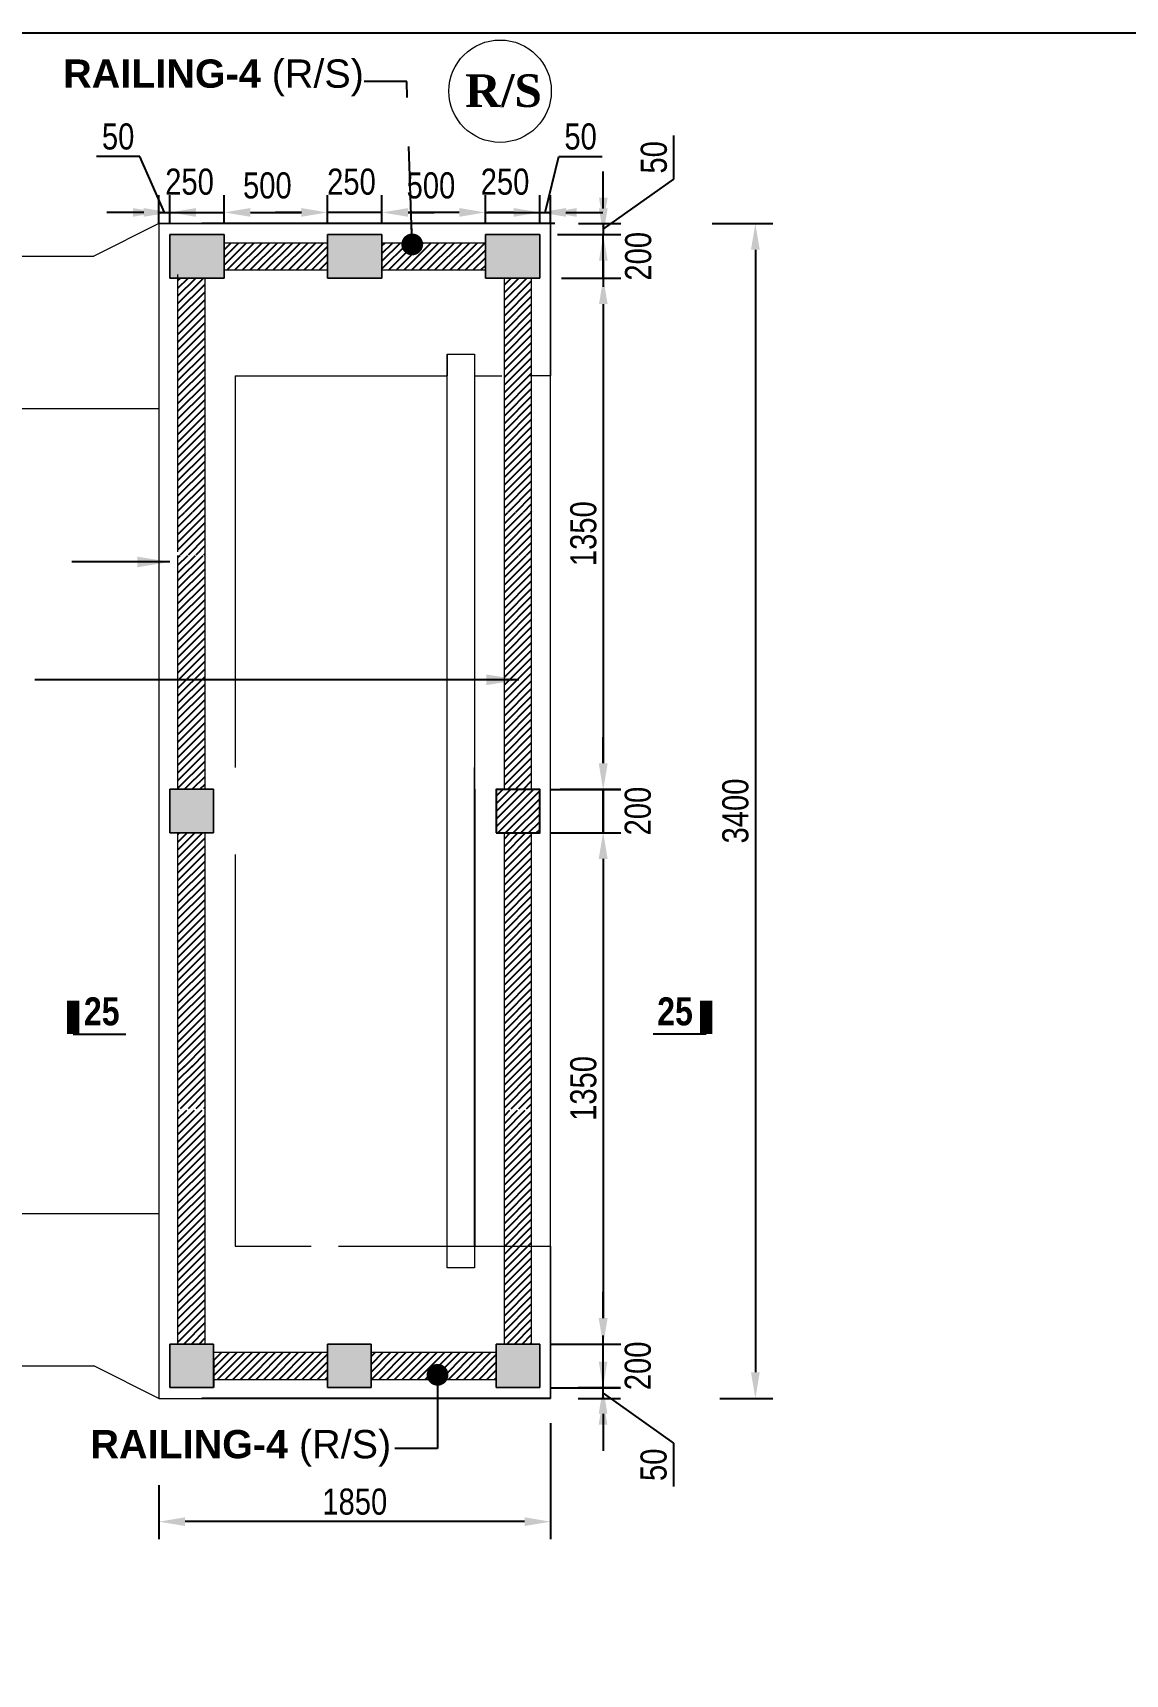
# Model space of a CAD drawing. Extents: x -426260 to 2055400, y -4304674 to -305611.
# Drawn here: x 1133906 to 1138926, y -1909429 to -1901885 of the extents above; entities that cross this region are included whole.
import ezdxf

# ---------------------------------------------------------------- set-up
doc = ezdxf.new("R2010")
doc.units = 0
doc.header["$LTSCALE"] = 300
doc.header["$MEASUREMENT"] = 0
doc.header["$PDMODE"] = 3
doc.linetypes.add('DASHED', pattern=[0.75, 0.5, -0.25])
doc.linetypes.add('DASHED2', pattern=[9.525, 6.35, -3.175])
doc.layers.get('0').update_dxf_attribs({"linetype": 'CONTINUOUS'})
doc.layers.get('DEFPOINTS').update_dxf_attribs({"linetype": 'CONTINUOUS'})
for name, color, linetype, lineweight in [('Dim', 7, 'CONTINUOUS', 9), ('Dimension', 8, 'CONTINUOUS', 18), ('Railing', 8, 'CONTINUOUS', 0), ('Ralling', 5, 'CONTINUOUS', 18), ('slop', 8, 'CONTINUOUS', 9)]:
    doc.layers.add(name, color=color, linetype=linetype, lineweight=lineweight)
for name, color, linetype in [('DOTTED', 240, 'DASHED2'), ('LINE', 7, 'CONTINUOUS'), ('TEXT', 10, 'CONTINUOUS')]:
    doc.layers.add(name, color=color, linetype=linetype)
doc.styles.add('1-2', font='arial.ttf')
doc.styles.add('Arial', font='arial.ttf')
doc.styles.add('DIM', font='isocp3.shx')
doc.styles.add('SH-T2', font='arial.ttf', dxfattribs={"width": 0.8})
doc.styles.add('style1', font='times.ttf')
doc.styles.add('text', font='ARIALN.TTF', dxfattribs={"height": 1.6})
doc.dimstyles.new('dim_50', dxfattribs={"dimtxt": 100, "dimasz": 100, "dimexe": 50, "dimexo": 30, "dimgap": 30, "dimtad": 1, "dimdec": 0, "dimzin": 0, "dimdsep": 46, "dimtxsty": 'DIM', "dimcen": 0.09, "dimclrd": 5, "dimclre": 5, "dimclrt": 7, "dimadec": 0, "dimazin": 0, "dimtfac": 1, "dimtdec": 0, "dimtmove": 0, "dimatfit": 3, "dimfxl": 1, "dimtolj": 1, "dimtzin": 0, "dimarcsym": 1})
doc.dimstyles.get("Standard").update_dxf_attribs({"dimtxt": 75, "dimasz": 75, "dimexe": 60, "dimexo": 60, "dimgap": 100, "dimtad": 1, "dimdec": 0, "dimzin": 0, "dimdsep": 46, "dimtxsty": 'style1', "dimcen": 0.09, "dimclrd": 5, "dimclre": 5, "dimadec": 0, "dimazin": 0, "dimtfac": 1, "dimtdec": 0, "dimtofl": 0, "dimtmove": 0, "dimatfit": 3, "dimfxl": 1, "dimtolj": 1, "dimtzin": 0, "dimarcsym": 0})
pattern_1 = [(45, (-1575873.325, -24452.87), (-17.67766953, 17.67766953), [])]
pattern_2 = [(45, (-1575873.325, -26997.561), (-17.67766953, 17.67766953), [])]

# ---------------------------------------------------------------- blocks, each defined once
blk = doc.blocks.new('sec')
at = {"layer": 'TEXT', "color": 5, "const_width": 200}
blk.add_lwpolyline([(0, 0), (0, 537)], dxfattribs=at)
at = {"layer": 'TEXT', "color": 5}
blk.add_lwpolyline([(0, 0), (-848, 0)], dxfattribs=at)
blk = doc.blocks.new('*D688')
at = {"layer": 'DEFPOINTS', "color": 0, "transparency": 16777216}
for p in [(1136235.5, -1902710.4), (1135985.5, -1902812.5), (1136235.5, -1902812)]:
    blk.add_point(p, dxfattribs=at)
at = {"layer": 'LINE', "color": 5, "lineweight": -2, "transparency": 16777216}
for p, q in [((1135985.5, -1902762.5), (1135985.5, -1902630.4)), ((1136235.5, -1902762), (1136235.5, -1902630.4)), ((1135865.5, -1902710.4), (1135745.5, -1902710.4)), ((1135985.5, -1902710.4), (1136235.5, -1902710.4)), ((1136355.5, -1902710.4), (1136475.5, -1902710.4))]:
    blk.add_line(p, q, dxfattribs=at)
at = {"layer": 'LINE', "color": 5, "transparency": 16777216}
for points in [[(1135865.5, -1902690.4), (1135865.5, -1902730.4), (1135985.5, -1902710.4)], [(1136355.5, -1902690.4), (1136355.5, -1902730.4), (1136235.5, -1902710.4)]]:
    blk.add_solid(points, dxfattribs=at)
at = {"layer": 'LINE', "color": 7, "transparency": 16777216, "insert": (1136076, -1902569.8), "char_height": 120, "attachment_point": 5, "style": 'SH-T2'}
blk.add_mtext('\\A1;250', dxfattribs=at)
blk = doc.blocks.new('*D689')
at = {"layer": 'DEFPOINTS', "color": 0, "transparency": 16777216}
for p in [(1135510.5, -1902710.4), (1135510.5, -1902812.5), (1135985.5, -1902812.5)]:
    blk.add_point(p, dxfattribs=at)
at = {"layer": 'LINE', "color": 5, "lineweight": -2, "transparency": 16777216}
for p, q in [((1135510.5, -1902762.5), (1135510.5, -1902630.4)), ((1135985.5, -1902762.5), (1135985.5, -1902630.4)), ((1135865.5, -1902710.4), (1135630.5, -1902710.4))]:
    blk.add_line(p, q, dxfattribs=at)
at = {"layer": 'LINE', "color": 5, "transparency": 16777216}
for points in [[(1135630.5, -1902690.4), (1135630.5, -1902730.4), (1135510.5, -1902710.4)], [(1135865.5, -1902690.4), (1135865.5, -1902730.4), (1135985.5, -1902710.4)]]:
    blk.add_solid(points, dxfattribs=at)
at = {"layer": 'LINE', "color": 7, "transparency": 16777216, "insert": (1135735.4, -1902587), "char_height": 120, "attachment_point": 5, "style": 'SH-T2'}
blk.add_mtext('\\A1;500', dxfattribs=at)
blk = doc.blocks.new('*D690')
at = {"layer": 'DEFPOINTS', "color": 0, "transparency": 16777216}
for p in [(1135260.5, -1902710.4), (1135260.5, -1902812), (1135510.5, -1902812.5)]:
    blk.add_point(p, dxfattribs=at)
at = {"layer": 'LINE', "color": 5, "lineweight": -2, "transparency": 16777216}
for p, q in [((1135260.5, -1902762), (1135260.5, -1902630.4)), ((1135510.5, -1902762.5), (1135510.5, -1902630.4)), ((1135140.5, -1902710.4), (1135020.5, -1902710.4)), ((1135510.5, -1902710.4), (1135260.5, -1902710.4)), ((1135630.5, -1902710.4), (1135750.5, -1902710.4))]:
    blk.add_line(p, q, dxfattribs=at)
at = {"layer": 'LINE', "color": 5, "transparency": 16777216}
for points in [[(1135140.5, -1902690.4), (1135140.5, -1902730.4), (1135260.5, -1902710.4)], [(1135630.5, -1902690.4), (1135630.5, -1902730.4), (1135510.5, -1902710.4)]]:
    blk.add_solid(points, dxfattribs=at)
at = {"layer": 'LINE', "color": 7, "transparency": 16777216, "insert": (1135370.1, -1902569.8), "char_height": 120, "attachment_point": 5, "style": 'SH-T2'}
blk.add_mtext('\\A1;250', dxfattribs=at)
blk = doc.blocks.new('*D691')
at = {"layer": 'DEFPOINTS', "color": 0, "transparency": 16777216}
for p in [(1135260.5, -1902710.4), (1134785.5, -1902812.5), (1135260.5, -1902812.5)]:
    blk.add_point(p, dxfattribs=at)
at = {"layer": 'LINE', "color": 5, "lineweight": -2, "transparency": 16777216}
for p, q in [((1134785.5, -1902762.5), (1134785.5, -1902630.4)), ((1135260.5, -1902762.5), (1135260.5, -1902630.4)), ((1134905.5, -1902710.4), (1135140.5, -1902710.4))]:
    blk.add_line(p, q, dxfattribs=at)
at = {"layer": 'LINE', "color": 5, "transparency": 16777216}
for points in [[(1134905.5, -1902690.4), (1134905.5, -1902730.4), (1134785.5, -1902710.4)], [(1135140.5, -1902690.4), (1135140.5, -1902730.4), (1135260.5, -1902710.4)]]:
    blk.add_solid(points, dxfattribs=at)
at = {"layer": 'LINE', "color": 7, "transparency": 16777216, "insert": (1134983.6, -1902587), "char_height": 120, "attachment_point": 5, "style": 'SH-T2'}
blk.add_mtext('\\A1;500', dxfattribs=at)
blk = doc.blocks.new('*D692')
at = {"layer": 'DEFPOINTS', "color": 0, "transparency": 16777216}
for p in [(1134785.5, -1902710.4), (1134535.5, -1902812.5), (1134785.5, -1902812)]:
    blk.add_point(p, dxfattribs=at)
at = {"layer": 'LINE', "color": 5, "lineweight": -2, "transparency": 16777216}
for p, q in [((1134535.5, -1902762.5), (1134535.5, -1902630.4)), ((1134785.5, -1902762), (1134785.5, -1902630.4)), ((1134415.5, -1902710.4), (1134295.5, -1902710.4)), ((1134535.5, -1902710.4), (1134785.5, -1902710.4)), ((1134905.5, -1902710.4), (1135025.5, -1902710.4))]:
    blk.add_line(p, q, dxfattribs=at)
at = {"layer": 'LINE', "color": 5, "transparency": 16777216}
for points in [[(1134415.5, -1902690.4), (1134415.5, -1902730.4), (1134535.5, -1902710.4)], [(1134905.5, -1902690.4), (1134905.5, -1902730.4), (1134785.5, -1902710.4)]]:
    blk.add_solid(points, dxfattribs=at)
at = {"layer": 'LINE', "color": 7, "transparency": 16777216, "insert": (1134626, -1902569.8), "char_height": 120, "attachment_point": 5, "style": 'SH-T2'}
blk.add_mtext('\\A1;250', dxfattribs=at)
blk = doc.blocks.new('*D693')
at = {"layer": 'DEFPOINTS', "color": 0, "transparency": 16777216}
for p in [(1136235.5, -1905362.3), (1136279.7, -1905562), (1136526.4, -1905562)]:
    blk.add_point(p, dxfattribs=at)
at = {"layer": 'LINE', "color": 5, "lineweight": -2, "transparency": 16777216}
for p, q in [((1136526.4, -1905242.3), (1136526.4, -1905122.3)), ((1136285.5, -1905362.3), (1136606.4, -1905362.3)), ((1136526.4, -1905362.3), (1136526.4, -1905562)), ((1136329.7, -1905562), (1136606.4, -1905562)), ((1136526.4, -1905682), (1136526.4, -1905802))]:
    blk.add_line(p, q, dxfattribs=at)
at = {"layer": 'LINE', "color": 5, "transparency": 16777216}
for points in [[(1136506.4, -1905242.3), (1136546.4, -1905242.3), (1136526.4, -1905362.3)], [(1136506.4, -1905682), (1136546.4, -1905682), (1136526.4, -1905562)]]:
    blk.add_solid(points, dxfattribs=at)
at = {"layer": 'LINE', "color": 7, "transparency": 16777216, "insert": (1136686.7, -1905462), "char_height": 120, "attachment_point": 5, "rotation": 90, "style": 'SH-T2'}
blk.add_mtext('\\A1;200', dxfattribs=at)
blk = doc.blocks.new('*D694')
at = {"layer": 'DEFPOINTS', "color": 0, "transparency": 16777216}
for p in [(1136279.7, -1905362), (1136526.4, -1905362), (1136235.5, -1905562.3)]:
    blk.add_point(p, dxfattribs=at)
at = {"layer": 'LINE', "color": 5, "lineweight": -2, "transparency": 16777216}
for p, q in [((1136526.4, -1905242), (1136526.4, -1905122)), ((1136329.7, -1905362), (1136606.4, -1905362)), ((1136526.4, -1905562.3), (1136526.4, -1905362)), ((1136285.5, -1905562.3), (1136606.4, -1905562.3)), ((1136526.4, -1905682.3), (1136526.4, -1905802.3))]:
    blk.add_line(p, q, dxfattribs=at)
at = {"layer": 'LINE', "color": 5, "transparency": 16777216}
for points in [[(1136506.4, -1905242), (1136546.4, -1905242), (1136526.4, -1905362)], [(1136506.4, -1905682.3), (1136546.4, -1905682.3), (1136526.4, -1905562.3)]]:
    blk.add_solid(points, dxfattribs=at)
at = {"layer": 'LINE', "color": 7, "transparency": 16777216, "insert": (1136686.7, -1905462), "char_height": 120, "attachment_point": 5, "rotation": 90, "style": 'SH-T2'}
blk.add_mtext('\\A1;200', dxfattribs=at)
blk = doc.blocks.new('*D695')
at = {"layer": 'DEFPOINTS', "color": 0, "transparency": 16777216}
for p in [(1136279.7, -1907912), (1136526.4, -1907912), (1136235.5, -1908112.3)]:
    blk.add_point(p, dxfattribs=at)
at = {"layer": 'LINE', "color": 5, "lineweight": -2, "transparency": 16777216}
for p, q in [((1136526.4, -1907792), (1136526.4, -1907672)), ((1136329.7, -1907912), (1136606.4, -1907912)), ((1136526.4, -1908112.3), (1136526.4, -1907912)), ((1136285.5, -1908112.3), (1136606.4, -1908112.3)), ((1136526.4, -1908232.3), (1136526.4, -1908352.3))]:
    blk.add_line(p, q, dxfattribs=at)
at = {"layer": 'LINE', "color": 5, "transparency": 16777216}
for points in [[(1136506.4, -1907792), (1136546.4, -1907792), (1136526.4, -1907912)], [(1136506.4, -1908232.3), (1136546.4, -1908232.3), (1136526.4, -1908112.3)]]:
    blk.add_solid(points, dxfattribs=at)
at = {"layer": 'LINE', "color": 7, "transparency": 16777216, "insert": (1136686.7, -1908012), "char_height": 120, "attachment_point": 5, "rotation": 90, "style": 'SH-T2'}
blk.add_mtext('\\A1;200', dxfattribs=at)
blk = doc.blocks.new('*D698')
at = {"layer": 'DEFPOINTS', "color": 0, "transparency": 16777216}
for p in [(1136266.8, -1902812), (1136527.6, -1902812), (1136366.8, -1903012)]:
    blk.add_point(p, dxfattribs=at)
at = {"layer": 'LINE', "color": 5, "lineweight": -2, "transparency": 16777216}
for p, q in [((1136527.6, -1902692), (1136527.6, -1902572)), ((1136316.8, -1902812), (1136607.6, -1902812)), ((1136527.6, -1903012), (1136527.6, -1902812)), ((1136416.8, -1903012), (1136607.6, -1903012)), ((1136527.6, -1903132), (1136527.6, -1903252))]:
    blk.add_line(p, q, dxfattribs=at)
at = {"layer": 'LINE', "color": 5, "transparency": 16777216}
for points in [[(1136507.6, -1902692), (1136547.6, -1902692), (1136527.6, -1902812)], [(1136507.6, -1903132), (1136547.6, -1903132), (1136527.6, -1903012)]]:
    blk.add_solid(points, dxfattribs=at)
at = {"layer": 'LINE', "color": 7, "transparency": 16777216, "insert": (1136688.5, -1902912), "char_height": 120, "attachment_point": 5, "rotation": 90, "style": 'SH-T2'}
blk.add_mtext('\\A1;200', dxfattribs=at)

msp = doc.modelspace()

# ---------------------------------------------------------------- hatches: boundary and pattern name
at = {"layer": 'LINE'}
for points in [[(1134535.5, -1902812), (1134535.5, -1903012), (1134785.5, -1903012), (1134785.5, -1902812)], [(1135510.5, -1903012), (1135510.5, -1902812), (1135260.5, -1902812), (1135260.5, -1903012)], [(1136235.5, -1902812), (1135985.5, -1902812), (1135985.5, -1903012), (1136235.5, -1903012)], [(1134535.5, -1905362), (1134535.5, -1905562), (1134735.5, -1905562), (1134735.5, -1905362)], [(1134535.5, -1908111.7), (1134735.5, -1908111.7), (1134735.5, -1907911.7), (1134535.5, -1907911.7)], [(1135260.5, -1908111.7), (1135460.5, -1908111.7), (1135460.5, -1907911.7), (1135260.5, -1907911.7)], [(1136235.5, -1908112), (1136235.5, -1907912), (1136035.5, -1907912), (1136035.5, -1908112)]]:
    msp.add_hatch(color=5, dxfattribs=at).paths.add_polyline_path(points)
h = msp.add_hatch(dxfattribs=at)
h.set_pattern_fill('ANSI31', color=5, scale=200, style=0)
h.set_pattern_definition(pattern_1)
h.paths.add_polyline_path([(1135260.5, -1902849.5), (1134785.5, -1902849.5), (1134785.5, -1902974.5), (1135260.5, -1902974.5)])
h.paths.add_polyline_path([(1135985.5, -1902849.5), (1135510.5, -1902849.5), (1135510.5, -1902974.5), (1135985.5, -1902974.5)])
h.paths.add_polyline_path([(1134698, -1903012), (1134573, -1903012), (1134573, -1904087), (1134698, -1904087)])
h.paths.add_polyline_path([(1136198, -1903012), (1136073, -1903012), (1136073, -1904087.4), (1136198, -1904087.4)])
h.paths.add_polyline_path([(1136198, -1904287.4), (1136073, -1904287.4), (1136073, -1905261.7), (1136135.5, -1905261.7, -0.083912), (1136198, -1905292)])
h.paths.add_polyline_path([(1134698, -1904287), (1134573, -1904287), (1134573, -1905362), (1134698, -1905362)])
h.paths.add_polyline_path([(1136198, -1905292, 0.083912), (1136135.5, -1905261.7), (1136073, -1905261.7), (1136073, -1905362.3), (1136198, -1905362.3)])
h.paths.add_polyline_path([(1136198, -1905562.3), (1136073, -1905562.3), (1136073, -1905661.7), (1136135.9, -1905661.7, 0.083396), (1136198, -1905631.5)])
h.paths.add_polyline_path([(1134698, -1905562), (1134573, -1905562), (1134573, -1906637), (1134698, -1906637)])
h.paths.add_polyline_path([(1134698, -1906837), (1134573, -1906837), (1134573, -1907911.7), (1134698, -1907911.7)])
h.paths.add_polyline_path([(1136198, -1905631.5, -0.083396), (1136135.9, -1905661.7), (1136073, -1905661.7), (1136073, -1906637), (1136198, -1906637)])
h.paths.add_polyline_path([(1136198, -1906837), (1136110.5, -1906837), (1136073, -1906837), (1136073, -1907461.7), (1136198, -1907461.7)])
h.paths.add_polyline_path([(1136198, -1907461.7), (1136073, -1907461.7), (1136073, -1907912), (1136198, -1907912)])
h.paths.add_polyline_path([(1136035.5, -1907949.2), (1135460.5, -1907949.2), (1135460.5, -1908074.2), (1136035.5, -1908074.2)])
h.paths.add_polyline_path([(1135260.5, -1907949.2), (1134735.5, -1907949.2), (1134735.5, -1908074.2), (1135260.5, -1908074.2)])
h = msp.add_hatch(dxfattribs=at)
h.set_pattern_fill('ANSI31', color=5, scale=200, style=0)
h.set_pattern_definition(pattern_1)
h.paths.add_polyline_path([(1134573, -1904284.1), (1134698, -1904284.1), (1134698, -1904087.5), (1134573, -1904087.5)])
h = msp.add_hatch(dxfattribs=at)
h.set_pattern_fill('ANSI31', color=5, scale=200, style=0)
h.set_pattern_definition(pattern_1)
h.paths.add_polyline_path([(1134573, -1904284.1), (1134698, -1904284.1), (1134698, -1904087.5), (1134573, -1904087.5)])
h = msp.add_hatch(dxfattribs=at)
h.set_pattern_fill('ANSI31', color=5, scale=200, style=0)
h.set_pattern_definition(pattern_1)
h.paths.add_polyline_path([(1136073, -1904285.9), (1136198, -1904285.9), (1136198, -1904089.2), (1136073, -1904089.2)])
h = msp.add_hatch(dxfattribs=at)
h.set_pattern_fill('ANSI31', color=5, scale=200, style=0)
h.set_pattern_definition(pattern_1)
h.paths.add_polyline_path([(1136073, -1904285.9), (1136198, -1904285.9), (1136198, -1904089.2), (1136073, -1904089.2)])
h = msp.add_hatch(dxfattribs=at)
h.set_pattern_fill('ANSI31', color=5, scale=200, style=0)
h.set_pattern_definition([(45, (1134335.528, -1905537.255), (-17.67767, 17.67767), [])])
h.paths.add_polyline_path([(1136235.5, -1905362.3), (1136035.5, -1905362.3), (1136035.5, -1905562.3), (1136235.5, -1905562.3)])
h = msp.add_hatch(dxfattribs=at)
h.set_pattern_fill('ANSI31', color=5, scale=200, style=0)
h.set_pattern_definition(pattern_2)
h.paths.add_polyline_path([(1134573, -1906828.8), (1134698, -1906828.8), (1134698, -1906632.2), (1134573, -1906632.2)])
h = msp.add_hatch(dxfattribs=at)
h.set_pattern_fill('ANSI31', color=5, scale=200, style=0)
h.set_pattern_definition(pattern_2)
h.paths.add_polyline_path([(1136073, -1906830.6), (1136198, -1906830.6), (1136198, -1906633.9), (1136073, -1906633.9)])

# ---------------------------------------------------------------- linework, layer by layer
at = {"color": 5, "linetype": 'DASHED'}
msp.add_line((1134735.5, -1907986.7), (1134735.5, -1908111.7), dxfattribs=at)
at = {"color": 7, "elevation": 0}
for points in [[(1136305.5, -1902761.7), (1134683.1, -1902761.7)], [(1136285.5, -1908161.7), (1134683.1, -1908161.7)]]:
    msp.add_lwpolyline(points, dxfattribs=at)
at = {"color": 7, "linetype": 'DASHED', "lineweight": 9, "ltscale": 3, "elevation": 0}
for points in [[(1134785.5, -1903012), (1134535.5, -1903012), (1134535.5, -1902812), (1134785.5, -1902812)], [(1135510.5, -1903012), (1135260.5, -1903012), (1135260.5, -1902812), (1135510.5, -1902812)], [(1135985.5, -1903012), (1136235.5, -1903012), (1136235.5, -1902812), (1135985.5, -1902812)], [(1134735.5, -1905562), (1134535.5, -1905562), (1134535.5, -1905362), (1134735.5, -1905362)], [(1134735.5, -1907911.7), (1134535.5, -1907911.7), (1134535.5, -1908111.7), (1134735.5, -1908111.7)], [(1135460.5, -1907911.7), (1135260.5, -1907911.7), (1135260.5, -1908111.7), (1135460.5, -1908111.7)], [(1136035.5, -1907912), (1136235.5, -1907912), (1136235.5, -1908112), (1136035.5, -1908112)]]:
    msp.add_lwpolyline(points, close=True, dxfattribs=at)
at = {"layer": 'Dim', "color": 7, "ltscale": 500}
for p, q in [((1134785.5, -1902849.5), (1135260.5, -1902849.5)), ((1135510.5, -1902849.5), (1135985.5, -1902849.5)), ((1134573, -1904271.1), (1134573, -1902996.1)), ((1134785.5, -1902974.5), (1135260.5, -1902974.5)), ((1135510.5, -1902974.5), (1135985.5, -1902974.5)), ((1134698, -1904287), (1134698, -1903012)), ((1136073, -1904287.4), (1136073, -1903012)), ((1136198, -1904287.4), (1136198, -1903012)), ((1134573, -1905362), (1134573, -1904287)), ((1134698, -1905362), (1134698, -1904287)), ((1136073, -1905362.3), (1136073, -1904287.4)), ((1136198, -1905362.3), (1136198, -1904287.4)), ((1134573, -1906837), (1134573, -1905562)), ((1134698, -1906837), (1134698, -1905562)), ((1136073, -1906837), (1136073, -1905562.3)), ((1136198, -1906837), (1136198, -1905562.3)), ((1134573, -1907911.7), (1134573, -1906837)), ((1134698, -1907911.7), (1134698, -1906837)), ((1136073, -1907912), (1136073, -1906837)), ((1136198, -1907912), (1136198, -1906837)), ((1134735.5, -1907949.2), (1135260.5, -1907949.2)), ((1135460.5, -1907949.2), (1136035.5, -1907949.2)), ((1134735.5, -1908074.2), (1135260.5, -1908074.2)), ((1135460.5, -1908074.2), (1136035.5, -1908074.2))]:
    msp.add_line(p, q, dxfattribs=at)
at = {"layer": 'Dim', "color": 7, "ltscale": 500, "elevation": 0}
msp.add_lwpolyline([(1134485.5, -1908161.7), (1136285.5, -1908161.7), (1136285.5, -1902761.7), (1134485.5, -1902762)], close=True, dxfattribs=at)
at = {"layer": 'Dim', "color": 0, "ltscale": 50}
msp.add_circle((1136053.4, -1902153.2, 0), 235.2, dxfattribs=at)
at = {"layer": 'DOTTED', "color": 0, "linetype": 'DASHED', "lineweight": 20, "ltscale": 1000000.0}
for p, q in [((1128486, -1902911.7), (1134185.7, -1902911.7)), ((1128486, -1908011.7), (1134185.9, -1908011.8))]:
    msp.add_line(p, q, dxfattribs=at)
at = {"layer": 'DOTTED', "color": 0, "linetype": 'DASHED', "lineweight": 20, "ltscale": 1000000.0, "elevation": 0}
for points in [[(1134485.5, -1902761.7), (1134185.7, -1902911.7)], [(1128486, -1903611.8), (1134485.5, -1903611.7)], [(1128486, -1907311.6), (1134485.5, -1907311.7)]]:
    msp.add_lwpolyline(points, dxfattribs=at)
at = {"layer": 'LINE', "color": 5}
for p, q in [((1136851.7, -1902557.3), (1136851.7, -1902357.4)), ((1134397.8, -1902453.4), (1134197.9, -1902453.4)), ((1134510.5, -1902710.4), (1134397.8, -1902453.4)), ((1136260.5, -1902710.4), (1136323.2, -1902453.4)), ((1136323.2, -1902453.4), (1136523.1, -1902453.4)), ((1136527.6, -1902641.9), (1136527.6, -1902521.9)), ((1136527.6, -1902787), (1136851.7, -1902557.3)), ((1134485.5, -1902762.5), (1134485.5, -1902630.4)), ((1134535.5, -1902762), (1134535.5, -1902630.4)), ((1136235.5, -1902762.5), (1136235.5, -1902630.4)), ((1136285.5, -1902762), (1136285.5, -1902630.4)), ((1134365.5, -1902710.4), (1134245.5, -1902710.4)), ((1134485.5, -1902710.4), (1134535.5, -1902710.4)), ((1134485.5, -1902710.4), (1134535.5, -1902710.4)), ((1134655.5, -1902710.4), (1134775.5, -1902710.4)), ((1136115.5, -1902710.4), (1135995.5, -1902710.4)), ((1136235.5, -1902710.4), (1136285.5, -1902710.4)), ((1136235.5, -1902710.4), (1136285.5, -1902710.4)), ((1136405.5, -1902710.4), (1136525.5, -1902710.4)), ((1136413.7, -1902761.9), (1136607.6, -1902761.9)), ((1136527.6, -1902761.9), (1136527.6, -1902812)), ((1136527.6, -1902761.9), (1136527.6, -1902812)), ((1137027.6, -1902761.7), (1137306.4, -1902761.7)), ((1136413.7, -1902812), (1136607.6, -1902812)), ((1137226.4, -1902881.7), (1137226.4, -1908041.7)), ((1136527.6, -1902932), (1136527.6, -1903052)), ((1136335.5, -1903012), (1136607.6, -1903012)), ((1136527.6, -1903132), (1136527.6, -1905242.3)), ((1136285.5, -1905362.3), (1136607.6, -1905362.3)), ((1136366.9, -1905562), (1136607.6, -1905562)), ((1136527.6, -1905682), (1136527.6, -1907792)), ((1136526.4, -1907992), (1136526.4, -1907872)), ((1136285.5, -1907912), (1136607.6, -1907912)), ((1136412.6, -1908112), (1136606.4, -1908112)), ((1136526.4, -1908162.1), (1136526.4, -1908112)), ((1136526.4, -1908162.1), (1136526.4, -1908112)), ((1136412.6, -1908162.1), (1136606.4, -1908162.1)), ((1136526.4, -1908137), (1136850.6, -1908366.8)), ((1137063.8, -1908161.7), (1137306.4, -1908161.7)), ((1136285.5, -1908276.1), (1136285.5, -1908808)), ((1136526.4, -1908282.1), (1136526.4, -1908402.1)), ((1136850.6, -1908366.8), (1136850.6, -1908566.6)), ((1134485.5, -1908560.7), (1134485.5, -1908808)), ((1136165.5, -1908728), (1134605.5, -1908728))]:
    msp.add_line(p, q, dxfattribs=at)
at = {"layer": 'LINE', "color": 8, "linetype": 'DASHED2', "lineweight": 18, "ltscale": 2000}
for p, q in [((1135810.5, -1903361.7), (1135935.5, -1903361.7)), ((1135810.5, -1905361.7), (1135810.5, -1903361.7)), ((1135935.5, -1903361.7), (1135935.5, -1905361.7)), ((1135810.5, -1907561.7), (1135810.5, -1905361.7)), ((1135935.5, -1905561.7), (1135935.5, -1907561.7)), ((1135935.5, -1907561.7), (1135810.5, -1907561.7))]:
    msp.add_line(p, q, dxfattribs=at)
at = {"layer": 'LINE'}
msp.add_line((1135935.5, -1905361.7), (1135935.5, -1907461.7), dxfattribs=at)
msp.add_lwpolyline([(1153825.9, -1922287.7), (1124973.6, -1922287.7), (1124973.6, -1901884.9), (1153825.9, -1901884.9)], close=True, dxfattribs=at)
at = {"layer": 'LINE', "lineweight": 18, "elevation": 0}
msp.add_lwpolyline([(1135378.5, -1902169.5), (1135378.5, -1902169.7)], dxfattribs=at)
at = {"layer": 'LINE', "lineweight": 18, "ltscale": 2, "elevation": 0}
for points in [[(1134485.5, -1902761.7), (1136285.5, -1902761.7)], [(1134485.5, -1902761.7), (1134485.5, -1908161.7)], [(1136285.5, -1902761.7), (1136285.5, -1903461.7)], [(1136285.5, -1905461.7), (1136285.5, -1905461.8)], [(1136285.5, -1907461.7), (1136285.5, -1908161.7)], [(1134485.5, -1908161.7), (1136285.5, -1908161.7)]]:
    msp.add_lwpolyline(points, dxfattribs=at)
at = {"layer": 'LINE', "color": 8, "linetype": 'DASHED2', "lineweight": 18, "ltscale": 2000, "elevation": 0}
for points in [[(1135810.5, -1903361.7), (1135935.5, -1903361.7)], [(1135810.5, -1903361.7), (1135810.5, -1903461.7)], [(1135935.5, -1903361.7), (1135935.5, -1903461.7)], [(1134835.5, -1903461.7), (1135810.5, -1903461.7)], [(1134835.5, -1903461.7), (1134835.5, -1905261.7)], [(1135935.5, -1903461.7), (1136060.5, -1903461.7)], [(1135810.5, -1905361.7), (1135810.5, -1905261.7)], [(1135935.5, -1905361.7), (1135935.5, -1905261.7)], [(1134835.5, -1905661.7), (1134835.5, -1907461.7)], [(1134835.5, -1907461.7), (1135185.5, -1907461.7)], [(1135310.5, -1907461.7), (1136285.5, -1907461.7)]]:
    msp.add_lwpolyline(points, dxfattribs=at)
at = {"layer": 'LINE', "linetype": 'DASHED2', "lineweight": 18, "ltscale": 2000, "elevation": 0}
msp.add_lwpolyline([(1136285.5, -1903461.7), (1136185.5, -1903461.7)], dxfattribs=at)
at = {"layer": 'LINE', "color": 5, "elevation": 0}
msp.add_lwpolyline([(1136035.5, -1905562.3), (1136235.5, -1905562.3), (1136235.5, -1905362.3), (1136035.5, -1905362.3)], close=True, dxfattribs=at)
at = {"layer": 'LINE', "color": 5}
for points in [[(1134365.5, -1902690.4), (1134365.5, -1902730.4), (1134485.5, -1902710.4)], [(1134655.5, -1902690.4), (1134655.5, -1902730.4), (1134535.5, -1902710.4)], [(1136115.5, -1902690.4), (1136115.5, -1902730.4), (1136235.5, -1902710.4)], [(1136405.5, -1902690.4), (1136405.5, -1902730.4), (1136285.5, -1902710.4)], [(1136507.6, -1902641.9), (1136547.6, -1902641.9), (1136527.6, -1902761.9)], [(1137206.4, -1902881.7), (1137246.4, -1902881.7), (1137226.4, -1902761.7)], [(1136507.6, -1902932), (1136547.6, -1902932), (1136527.6, -1902812)], [(1136507.6, -1903132), (1136547.6, -1903132), (1136527.6, -1903012)], [(1136507.6, -1905242.3), (1136547.6, -1905242.3), (1136527.6, -1905362.3)], [(1136507.6, -1905682), (1136547.6, -1905682), (1136527.6, -1905562)], [(1136507.6, -1907792), (1136547.6, -1907792), (1136527.6, -1907912)], [(1136506.4, -1907992), (1136546.4, -1907992), (1136526.4, -1908112)], [(1137206.4, -1908041.7), (1137246.4, -1908041.7), (1137226.4, -1908161.7)], [(1136506.4, -1908282.1), (1136546.4, -1908282.1), (1136526.4, -1908162.1)], [(1134605.5, -1908708), (1134605.5, -1908748), (1134485.5, -1908728)], [(1136165.5, -1908708), (1136165.5, -1908748), (1136285.5, -1908728)]]:
    msp.add_solid(points, dxfattribs=at)
at = {"layer": 'Railing', "color": 7, "ltscale": 500, "elevation": 0}
for points in [[(1134535.5, -1903012), (1134785.5, -1903012), (1134785.5, -1902812), (1134535.5, -1902812)], [(1135260.5, -1903012), (1135510.5, -1903012), (1135510.5, -1902812), (1135260.5, -1902812)], [(1136235.5, -1903012), (1135985.5, -1903012), (1135985.5, -1902812), (1136235.5, -1902812)], [(1134535.5, -1905562), (1134735.5, -1905562), (1134735.5, -1905362), (1134535.5, -1905362)], [(1136235.5, -1905562.3), (1136035.5, -1905562.3), (1136035.5, -1905362.3), (1136235.5, -1905362.3)], [(1134535.5, -1907911.7), (1134735.5, -1907911.7), (1134735.5, -1908111.7), (1134535.5, -1908111.7)], [(1135260.5, -1907911.7), (1135460.5, -1907911.7), (1135460.5, -1908111.7), (1135260.5, -1908111.7)], [(1136235.5, -1907912), (1136035.5, -1907912), (1136035.5, -1908112), (1136235.5, -1908112)]]:
    msp.add_lwpolyline(points, close=True, dxfattribs=at)
at = {"layer": 'Ralling', "color": 5, "linetype": 'DASHED', "lineweight": 18, "ltscale": 900000, "elevation": 0}
msp.add_lwpolyline([(1134485.5, -1908161.7), (1134185.9, -1908011.8)], dxfattribs=at)

# ---------------------------------------------------------------- block references
at = {"layer": 'slop', "lineweight": 18, "yscale": 0.2857679999433458, "zscale": 0.285768}
for p, xscale in [((1134090.9, -1906487.1), -0.2857679999433458), ((1134090.9, -1906487.1), -0.2857679999433458), ((1136999.8, -1906487.1), 0.2857679999433458), ((1136999.8, -1906487.1), 0.2857679999433458)]:
    msp.add_blockref('sec', p, dxfattribs=dict(at, xscale=xscale))

# ---------------------------------------------------------------- texts
at = {"layer": 'Dimension', "color": 1, "lineweight": 13, "ltscale": 2, "insert": (1136069.1, -1902151.7), "char_height": 150, "attachment_point": 5, "style": '1-2'}
msp.add_mtext('{\\fTimes New Roman|b1|i0|c0|p18;R/S}', dxfattribs=at)
at = {"layer": 'LINE', "color": 4, "char_height": 130, "width": 2453.389, "attachment_point": 5, "style": 'Arial'}
for insert in [(1134736.3, -1902091.9), (1134861.8, -1908391.4)]:
    msp.add_mtext('{\\fArial|b1|i0|c0|p34;RAILING-4 }(R/S)', dxfattribs=dict(at, insert=insert))
at = {"layer": 'LINE', "color": 7, "char_height": 120, "attachment_point": 5, "style": 'SH-T2'}
for s, insert in [('\\A1;50', (1134297.9, -1902362.1)), ('\\A1;50', (1136423.2, -1902362.1)), ('\\A1;1850', (1135385.5, -1908636.7))]:
    msp.add_mtext(s, dxfattribs=dict(at, insert=insert))
at = {"layer": 'LINE', "color": 7, "char_height": 120, "attachment_point": 5, "rotation": 90, "style": 'SH-T2'}
for s, insert in [('\\A1;50', (1136760.4, -1902457.3)), ('\\A1;1350', (1136436.3, -1904187.1)), ('\\A1;3400', (1137135.1, -1905461.7)), ('\\A1;1350', (1136436.3, -1906737)), ('\\A1;50', (1136759.3, -1908466.7))]:
    msp.add_mtext(s, dxfattribs=dict(at, insert=insert))
at = {"layer": 'TEXT', "color": 7, "lineweight": 18, "char_height": 128.596, "width": 104.953, "style": 'text'}
for insert, attachment_point in [((1134140.7, -1906318.1), 1), ((1136939.1, -1906318.1), 3)]:
    msp.add_mtext('{\\fArial Narrow|b1|i0|c0|p34;25}', dxfattribs=dict(at, insert=insert, attachment_point=attachment_point))

# ---------------------------------------------------------------- dimensions: what is measured, and where the dimension line sits
at = {"layer": 'LINE', "color": 0}
for base, p1, p2, picture, middle in [((1134785.5, -1902710.4), (1134535.5, -1902812.5), (1134785.5, -1902812), '*D692', (1134626, -1902569.8)), ((1136235.5, -1902710.4), (1135985.5, -1902812.5), (1136235.5, -1902812), '*D688', (1136076, -1902569.8))]:
    dim = msp.add_linear_dim(base=base, p1=p1, p2=p2, dimstyle='dim_50', override={"dimtxt": 120, "dimasz": 120, "dimexe": 80, "dimexo": 50, "dimtxsty": 'SH-T2', "dimtmove": 2}, dxfattribs=at)
    dim.commit()
    dim.dimension.update_dxf_attribs({"geometry": picture, "text_midpoint": middle, "dimtype": 160})
dim = msp.add_linear_dim(base=(1135260.5, -1902710.4), p1=(1134785.5, -1902812.5), p2=(1135260.5, -1902812.5), text='500', dimstyle='dim_50', override={"dimtxt": 120, "dimasz": 120, "dimexe": 80, "dimexo": 50, "dimtxsty": 'SH-T2', "dimtmove": 2}, dxfattribs=at)
dim.commit()
dim.dimension.update_dxf_attribs({"geometry": '*D691', "text_midpoint": (1134983.6, -1902587), "dimtype": 160})
for base, p1, p2, angle, picture, middle in [((1135260.5, -1902710.4), (1135510.5, -1902812.5), (1135260.5, -1902812), 180, '*D690', (1135370.1, -1902569.8)), ((1136527.6, -1902812), (1136366.8, -1903012), (1136266.8, -1902812), 270, '*D698', (1136688.5, -1902912)), ((1136526.4, -1905362), (1136235.5, -1905562.3), (1136279.7, -1905362), 270, '*D694', (1136686.7, -1905462)), ((1136526.4, -1905562), (1136235.5, -1905362.3), (1136279.7, -1905562), 90, '*D693', (1136686.7, -1905462)), ((1136526.4, -1907912), (1136235.5, -1908112.3), (1136279.7, -1907912), 270, '*D695', (1136686.7, -1908012))]:
    dim = msp.add_linear_dim(base=base, p1=p1, p2=p2, angle=angle, dimstyle='dim_50', override={"dimtxt": 120, "dimasz": 120, "dimexe": 80, "dimexo": 50, "dimtxsty": 'SH-T2', "dimtmove": 2}, dxfattribs=at)
    dim.commit()
    dim.dimension.update_dxf_attribs({"geometry": picture, "text_midpoint": middle, "dimtype": 160})
dim = msp.add_linear_dim(base=(1135510.5, -1902710.4), p1=(1135985.5, -1902812.5), p2=(1135510.5, -1902812.5), angle=180, text='500', dimstyle='dim_50', override={"dimtxt": 120, "dimasz": 120, "dimexe": 80, "dimexo": 50, "dimtxsty": 'SH-T2', "dimtmove": 2}, dxfattribs=at)
dim.commit()
dim.dimension.update_dxf_attribs({"geometry": '*D689', "text_midpoint": (1135735.4, -1902587), "dimtype": 160})

# ---------------------------------------------------------------- leaders
at = {"layer": 'Dim', "linetype": 'DASHED', "lineweight": 9, "ltscale": 3}
for points, override in [([(1135649.4, -1902857.5), (1135624.4, -1902108.1), (1135427.9, -1902108.1)], {"dimasz": 100, "dimtad": 0, "dimldrblk": 'Dot', "dimfxl": 4}), ([(1134535.5, -1904316.9), (1133935.1, -1904316.9)], {"dimasz": 150, "dimgap": 12, "dimtad": 0, "dimfxl": 4}), ([(1135765.9, -1908053.1), (1135765.9, -1908392.3), (1135569.5, -1908392.3)], {"dimasz": 100, "dimtad": 0, "dimldrblk": 'Dot', "dimfxl": 4})]:
    msp.add_leader(points, dimstyle='Standard', override=override, dxfattribs=at)
at = {"layer": 'Dim', "lineweight": 9, "ltscale": 3}
msp.add_leader([(1136140.1, -1904858.5), (1133914.7, -1904858.1)], dimstyle='Standard', override={"dimasz": 150, "dimgap": 12, "dimtad": 0, "dimfxl": 4}, dxfattribs=at)

doc.saveas('drawing.dxf')
